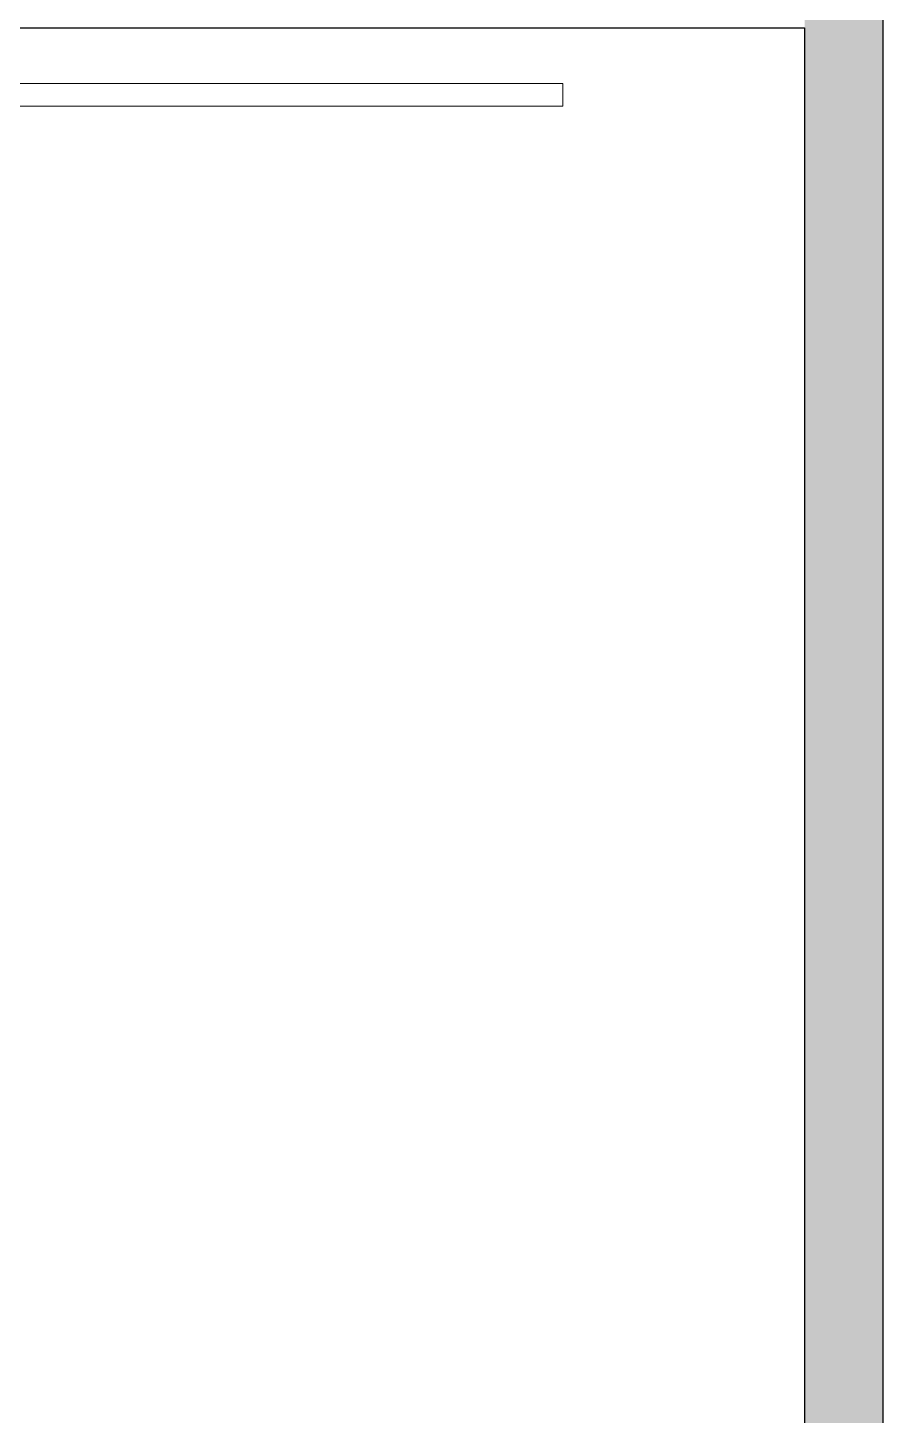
# Model space of a CAD drawing. Header units: millimetres. Extents: x 79795 to 317870, y -36033 to 97293.
# Drawn here: x 172549 to 173876, y 17257 to 19407 of the extents above; entities that cross this region are included whole.
import ezdxf

# ---------------------------------------------------------------- set-up
doc = ezdxf.new("R2010")
doc.units = ezdxf.units.MM
doc.header["$MEASUREMENT"] = 0
for name, color, linetype, lineweight in [('CSM-STL-XX-ZZ-M3-A-XXXX-00001_detached _19_04_21__rvt-1-Level 4$0$A-WALL', 7, 'CONTINUOUS', 9), ('CSM-STL-XX-ZZ-M3-A-XXXX-00001_detached _19_04_21__rvt-1-Level 4$0$A-WALL-PATT', 7, 'CONTINUOUS', 9), ('CSM-STL-XX-ZZ-M3-A-XXXX-00001_detached _19_04_21__rvt-1-Level 4$0$I-FURN', 8, 'CONTINUOUS', 9)]:
    doc.layers.add(name, color=color, linetype=linetype, lineweight=lineweight)

msp = doc.modelspace()

# ---------------------------------------------------------------- hatches: boundary and pattern name
at = {"layer": 'CSM-STL-XX-ZZ-M3-A-XXXX-00001_detached _19_04_21__rvt-1-Level 4$0$A-WALL-PATT'}
h = msp.add_hatch(color=256, dxfattribs=at)
h.paths.add_polyline_path([(173876.1, 15107.3), (173876.1, 19648.8), (173754.1, 19648.8), (173754.1, 15107.3)], flags=0)
h.paths.add_polyline_path([(173876.1, 20658.8), (173876.1, 21661.8), (173754.1, 21661.8), (173754.1, 20658.8)], flags=0)

# ---------------------------------------------------------------- linework, layer by layer
at = {"layer": 'CSM-STL-XX-ZZ-M3-A-XXXX-00001_detached _19_04_21__rvt-1-Level 4$0$A-WALL', "lineweight": 30}
for p, q in [((173876.1, 15209.3), (173876.1, 19648.8)), ((167780.8, 19407.3), (173754.1, 19407.3)), ((173754.1, 19407.3), (173754.1, 15209.3))]:
    msp.add_line(p, q, dxfattribs=at)
at = {"layer": 'CSM-STL-XX-ZZ-M3-A-XXXX-00001_detached _19_04_21__rvt-1-Level 4$0$I-FURN'}
for p, q in [((173379.3, 19320.7), (172179.3, 19320.7)), ((173379.3, 19285.7), (173379.3, 19320.7)), ((172179.3, 19285.7), (173379.3, 19285.7))]:
    msp.add_line(p, q, dxfattribs=at)

doc.saveas('drawing.dxf')
